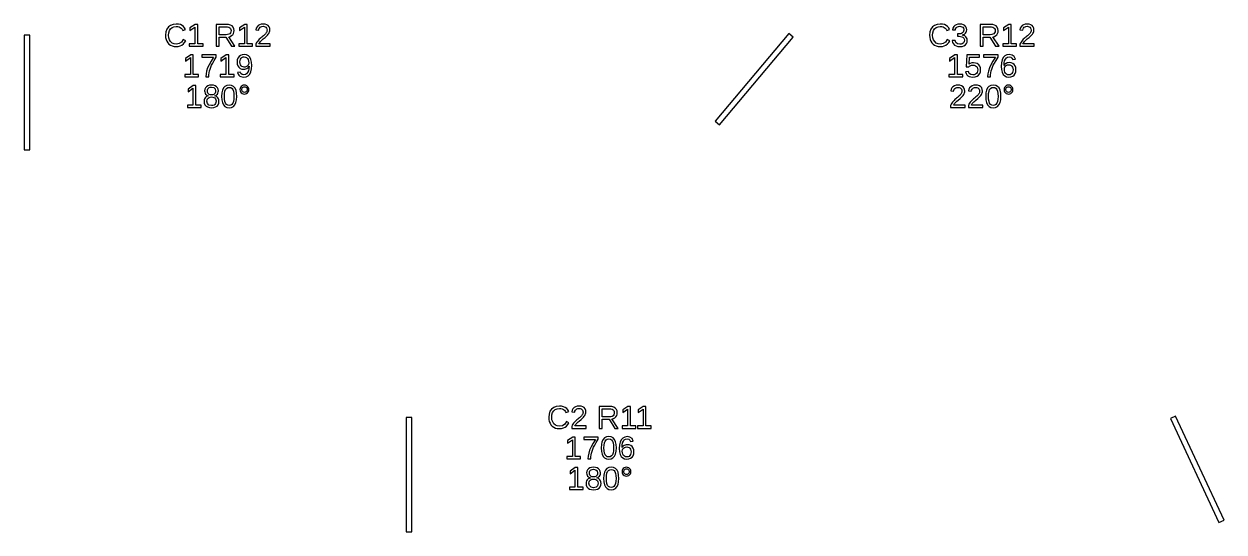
# Model space of a CAD drawing. Extents: x 195 to 2890, y 70 to 1529.
# Drawn here: x 223.2 to 537.4, y 1070 to 1203 of the extents above; entities that cross this region are included whole.
import ezdxf

# ---------------------------------------------------------------- set-up
doc = ezdxf.new("R2010")
doc.units = 0
doc.layers.get('0').update_dxf_attribs({"linetype": 'CONTINUOUS'})

msp = doc.modelspace()

# ---------------------------------------------------------------- linework, layer by layer
for points in [[(224.75, 1200), (223.25, 1200), (223.25, 1170), (224.75, 1170)], [(263.632, 1197.09), (264.128, 1197.22), (264.578, 1197.44), (264.973, 1197.73), (265.305, 1198.11), (265.573, 1198.56), (264.938, 1198.88), (264.467, 1198.22), (263.864, 1197.82), (263.127, 1197.69), (262.544, 1197.76), (262.047, 1197.97), (261.636, 1198.33), (261.33, 1198.8), (261.146, 1199.37), (261.085, 1200.02), (261.144, 1200.68), (261.32, 1201.24), (261.614, 1201.7), (262.013, 1202.04), (262.507, 1202.25), (263.095, 1202.32), (263.481, 1202.29), (263.83, 1202.2), (264.143, 1202.05), (264.41, 1201.85), (264.624, 1201.59), (264.783, 1201.29), (265.52, 1201.53), (265.291, 1201.96), (264.99, 1202.31), (264.617, 1202.59), (264.174, 1202.79), (263.664, 1202.91), (263.087, 1202.95), (262.277, 1202.86), (261.593, 1202.6), (261.036, 1202.17), (260.625, 1201.59), (260.378, 1200.87), (260.296, 1200.02), (260.332, 1199.44), (260.443, 1198.91), (260.627, 1198.44), (260.882, 1198.03), (261.203, 1197.68), (261.591, 1197.41), (262.039, 1197.21), (262.539, 1197.09), (263.091, 1197.05)], [(270.118, 1197.75), (268.722, 1197.75), (268.722, 1202.86), (268.047, 1202.86), (266.692, 1201.93), (266.692, 1201.24), (267.986, 1202.16), (267.986, 1197.75), (266.525, 1197.75), (266.525, 1197.13), (270.118, 1197.13)], [(274.301, 1199.51), (276.087, 1199.51), (277.576, 1197.13), (278.472, 1197.13), (276.844, 1199.6), (277.249, 1199.71), (277.592, 1199.9), (277.871, 1200.15), (278.078, 1200.46), (278.202, 1200.82), (278.244, 1201.22), (278.185, 1201.7), (278.009, 1202.1), (277.717, 1202.43), (277.316, 1202.67), (276.818, 1202.82), (276.221, 1202.86), (273.524, 1202.86), (273.524, 1197.13), (274.301, 1197.13)], [(274.301, 1200.13), (274.301, 1202.24), (276.144, 1202.24), (276.537, 1202.21), (276.863, 1202.13), (277.123, 1201.98), (277.311, 1201.78), (277.425, 1201.52), (277.462, 1201.22), (277.425, 1200.9), (277.313, 1200.63), (277.127, 1200.41), (276.872, 1200.25), (276.555, 1200.16), (276.177, 1200.13)], [(283.086, 1197.75), (281.69, 1197.75), (281.69, 1202.86), (281.015, 1202.86), (279.66, 1201.93), (279.66, 1201.24), (280.954, 1202.16), (280.954, 1197.75), (279.493, 1197.75), (279.493, 1197.13), (283.086, 1197.13)], [(287.708, 1197.75), (284.718, 1197.75), (284.816, 1197.95), (284.949, 1198.14), (285.116, 1198.35), (285.322, 1198.56), (285.57, 1198.79), (285.861, 1199.04), (286.367, 1199.46), (286.751, 1199.8), (287.012, 1200.06), (287.197, 1200.28), (287.348, 1200.5), (287.466, 1200.72), (287.551, 1200.94), (287.602, 1201.16), (287.619, 1201.38), (287.567, 1201.84), (287.412, 1202.23), (287.153, 1202.54), (286.798, 1202.77), (286.354, 1202.9), (285.82, 1202.95), (285.326, 1202.9), (284.895, 1202.77), (284.528, 1202.54), (284.24, 1202.24), (284.046, 1201.88), (283.945, 1201.45), (284.693, 1201.38), (284.756, 1201.66), (284.875, 1201.9), (285.049, 1202.09), (285.27, 1202.23), (285.527, 1202.32), (285.82, 1202.35), (286.125, 1202.32), (286.381, 1202.23), (286.589, 1202.09), (286.743, 1201.89), (286.835, 1201.65), (286.866, 1201.35), (286.848, 1201.13), (286.795, 1200.92), (286.705, 1200.73), (286.587, 1200.55), (286.447, 1200.37), (286.284, 1200.2), (286.104, 1200.03), (285.909, 1199.86), (285.7, 1199.69), (285.484, 1199.52), (285.266, 1199.34), (285.047, 1199.15), (284.831, 1198.94), (284.621, 1198.72), (284.419, 1198.49), (284.229, 1198.23), (284.061, 1197.95), (283.912, 1197.65), (283.912, 1197.13), (287.708, 1197.13)], [(424.575, 1199.52), (423.425, 1200.48), (404.142, 1177.5), (405.291, 1176.54)], [(463.632, 1197.09), (464.128, 1197.22), (464.578, 1197.44), (464.973, 1197.73), (465.305, 1198.11), (465.573, 1198.56), (464.938, 1198.88), (464.467, 1198.22), (463.864, 1197.82), (463.127, 1197.69), (462.544, 1197.76), (462.047, 1197.97), (461.636, 1198.33), (461.33, 1198.8), (461.146, 1199.37), (461.085, 1200.02), (461.144, 1200.68), (461.32, 1201.24), (461.614, 1201.7), (462.013, 1202.04), (462.507, 1202.25), (463.095, 1202.32), (463.481, 1202.29), (463.83, 1202.2), (464.143, 1202.05), (464.41, 1201.85), (464.624, 1201.59), (464.783, 1201.29), (465.52, 1201.53), (465.291, 1201.96), (464.99, 1202.31), (464.617, 1202.59), (464.174, 1202.79), (463.664, 1202.91), (463.087, 1202.95), (462.277, 1202.86), (461.593, 1202.6), (461.036, 1202.17), (460.625, 1201.59), (460.378, 1200.87), (460.296, 1200.02), (460.332, 1199.44), (460.443, 1198.91), (460.627, 1198.44), (460.882, 1198.03), (461.203, 1197.68), (461.591, 1197.41), (462.039, 1197.21), (462.539, 1197.09), (463.091, 1197.05)], [(468.79, 1197.1), (469.27, 1197.24), (469.654, 1197.49), (469.934, 1197.82), (470.103, 1198.23), (470.159, 1198.71), (470.119, 1199.06), (469.999, 1199.36), (469.801, 1199.63), (469.53, 1199.83), (469.197, 1199.98), (468.8, 1200.06), (468.8, 1200.07), (469.159, 1200.18), (469.457, 1200.33), (469.693, 1200.54), (469.863, 1200.79), (469.966, 1201.09), (470, 1201.43), (469.947, 1201.87), (469.787, 1202.25), (469.522, 1202.55), (469.16, 1202.77), (468.714, 1202.91), (468.181, 1202.95), (467.687, 1202.91), (467.256, 1202.77), (466.889, 1202.56), (466.601, 1202.26), (466.407, 1201.89), (466.306, 1201.46), (467.042, 1201.4), (467.102, 1201.68), (467.218, 1201.91), (467.39, 1202.1), (467.61, 1202.24), (467.871, 1202.32), (468.173, 1202.35), (468.499, 1202.32), (468.767, 1202.23), (468.977, 1202.08), (469.127, 1201.88), (469.217, 1201.64), (469.247, 1201.35), (469.21, 1201.07), (469.1, 1200.83), (468.916, 1200.63), (468.664, 1200.48), (468.353, 1200.4), (467.982, 1200.37), (467.583, 1200.37), (467.583, 1199.73), (467.998, 1199.73), (468.416, 1199.7), (468.762, 1199.61), (469.038, 1199.47), (469.238, 1199.27), (469.358, 1199.03), (469.398, 1198.74), (469.363, 1198.41), (469.258, 1198.14), (469.082, 1197.93), (468.846, 1197.78), (468.556, 1197.69), (468.214, 1197.66), (467.585, 1197.77), (467.169, 1198.11), (466.965, 1198.67), (466.208, 1198.6), (466.32, 1198.13), (466.525, 1197.75), (466.824, 1197.44), (467.209, 1197.22), (467.672, 1197.09), (468.214, 1197.05)], [(474.301, 1199.51), (476.087, 1199.51), (477.576, 1197.13), (478.472, 1197.13), (476.844, 1199.6), (477.249, 1199.71), (477.592, 1199.9), (477.871, 1200.15), (478.078, 1200.46), (478.202, 1200.82), (478.244, 1201.22), (478.185, 1201.7), (478.009, 1202.1), (477.717, 1202.43), (477.316, 1202.67), (476.818, 1202.82), (476.221, 1202.86), (473.524, 1202.86), (473.524, 1197.13), (474.301, 1197.13)], [(474.301, 1200.13), (474.301, 1202.24), (476.144, 1202.24), (476.537, 1202.21), (476.863, 1202.13), (477.123, 1201.98), (477.311, 1201.78), (477.425, 1201.52), (477.462, 1201.22), (477.425, 1200.9), (477.313, 1200.63), (477.127, 1200.41), (476.872, 1200.25), (476.555, 1200.16), (476.177, 1200.13)], [(483.086, 1197.75), (481.69, 1197.75), (481.69, 1202.86), (481.015, 1202.86), (479.66, 1201.93), (479.66, 1201.24), (480.954, 1202.16), (480.954, 1197.75), (479.493, 1197.75), (479.493, 1197.13), (483.086, 1197.13)], [(487.708, 1197.75), (484.718, 1197.75), (484.816, 1197.95), (484.949, 1198.14), (485.116, 1198.35), (485.322, 1198.56), (485.57, 1198.79), (485.861, 1199.04), (486.367, 1199.46), (486.751, 1199.8), (487.012, 1200.06), (487.197, 1200.28), (487.348, 1200.5), (487.466, 1200.72), (487.551, 1200.94), (487.602, 1201.16), (487.619, 1201.38), (487.567, 1201.84), (487.412, 1202.23), (487.153, 1202.54), (486.798, 1202.77), (486.354, 1202.9), (485.82, 1202.95), (485.326, 1202.9), (484.895, 1202.77), (484.528, 1202.54), (484.24, 1202.24), (484.046, 1201.88), (483.945, 1201.45), (484.693, 1201.38), (484.756, 1201.66), (484.875, 1201.9), (485.049, 1202.09), (485.27, 1202.23), (485.527, 1202.32), (485.82, 1202.35), (486.125, 1202.32), (486.381, 1202.23), (486.589, 1202.09), (486.743, 1201.89), (486.835, 1201.65), (486.866, 1201.35), (486.848, 1201.13), (486.795, 1200.92), (486.705, 1200.73), (486.587, 1200.55), (486.447, 1200.37), (486.284, 1200.2), (486.104, 1200.03), (485.909, 1199.86), (485.7, 1199.69), (485.484, 1199.52), (485.266, 1199.34), (485.047, 1199.15), (484.831, 1198.94), (484.621, 1198.72), (484.419, 1198.49), (484.229, 1198.23), (484.061, 1197.95), (483.912, 1197.65), (483.912, 1197.13), (487.708, 1197.13)], [(268.958, 1189.75), (267.563, 1189.75), (267.563, 1194.86), (266.887, 1194.86), (265.532, 1193.93), (265.532, 1193.24), (266.826, 1194.16), (266.826, 1189.75), (265.366, 1189.75), (265.366, 1189.13), (268.958, 1189.13)], [(271.636, 1189.65), (271.696, 1190.17), (271.796, 1190.67), (271.937, 1191.16), (272.118, 1191.66), (272.34, 1192.17), (272.639, 1192.74), (273.052, 1193.44), (273.581, 1194.27), (273.581, 1194.86), (269.793, 1194.86), (269.793, 1194.24), (272.873, 1194.24), (272.215, 1193.23), (271.696, 1192.3), (271.316, 1191.44), (271.058, 1190.65), (270.902, 1189.88), (270.851, 1189.13), (271.615, 1189.13)], [(278.227, 1189.75), (276.832, 1189.75), (276.832, 1194.86), (276.156, 1194.86), (274.802, 1193.93), (274.802, 1193.24), (276.095, 1194.16), (276.095, 1189.75), (274.635, 1189.75), (274.635, 1189.13), (278.227, 1189.13)], [(281.413, 1189.14), (281.925, 1189.4), (282.335, 1189.84), (282.635, 1190.45), (282.814, 1191.21), (282.874, 1192.11), (282.82, 1192.98), (282.655, 1193.69), (282.382, 1194.24), (282.002, 1194.64), (281.519, 1194.87), (280.933, 1194.95), (280.378, 1194.89), (279.91, 1194.72), (279.53, 1194.44), (279.249, 1194.05), (279.081, 1193.58), (279.025, 1193.02), (279.077, 1192.48), (279.231, 1192.01), (279.489, 1191.62), (279.833, 1191.32), (280.245, 1191.15), (280.726, 1191.09), (281.032, 1191.11), (281.321, 1191.19), (281.593, 1191.31), (281.83, 1191.47), (282.016, 1191.67), (282.15, 1191.9), (282.103, 1191.23), (281.982, 1190.67), (281.788, 1190.23), (281.526, 1189.9), (281.2, 1189.71), (280.811, 1189.64), (280.371, 1189.72), (280.048, 1189.96), (279.843, 1190.36), (279.143, 1190.25), (279.285, 1189.86), (279.479, 1189.56), (279.723, 1189.33), (280.022, 1189.18), (280.381, 1189.08), (280.799, 1189.05)], [(280.578, 1191.71), (280.302, 1191.83), (280.075, 1192.03), (279.905, 1192.3), (279.804, 1192.63), (279.77, 1193.02), (279.804, 1193.4), (279.905, 1193.73), (280.075, 1194), (280.303, 1194.2), (280.581, 1194.32), (280.909, 1194.36), (281.24, 1194.31), (281.524, 1194.17), (281.759, 1193.93), (281.936, 1193.62), (282.041, 1193.25), (282.077, 1192.82), (282.059, 1192.6), (282.007, 1192.4), (281.92, 1192.22), (281.803, 1192.06), (281.66, 1191.92), (281.491, 1191.81), (281.304, 1191.73), (281.107, 1191.68), (280.901, 1191.67)], [(468.958, 1189.75), (467.563, 1189.75), (467.563, 1194.86), (466.887, 1194.86), (465.532, 1193.93), (465.532, 1193.24), (466.826, 1194.16), (466.826, 1189.75), (465.366, 1189.75), (465.366, 1189.13), (468.958, 1189.13)], [(472.207, 1189.11), (472.705, 1189.28), (473.111, 1189.57), (473.41, 1189.96), (473.59, 1190.44), (473.65, 1191), (473.594, 1191.5), (473.427, 1191.93), (473.147, 1192.29), (472.774, 1192.57), (472.325, 1192.73), (471.799, 1192.79), (471.352, 1192.75), (470.958, 1192.63), (470.615, 1192.42), (470.724, 1194.24), (473.316, 1194.24), (473.316, 1194.86), (470.057, 1194.86), (469.866, 1191.78), (470.582, 1191.78), (470.753, 1191.92), (470.924, 1192.02), (471.095, 1192.1), (471.27, 1192.15), (471.455, 1192.18), (471.648, 1192.19), (472.002, 1192.15), (472.304, 1192.04), (472.553, 1191.86), (472.74, 1191.61), (472.852, 1191.32), (472.889, 1190.98), (472.852, 1190.6), (472.741, 1190.27), (472.555, 1190), (472.304, 1189.81), (471.997, 1189.69), (471.632, 1189.65), (471.073, 1189.74), (470.675, 1190.03), (470.44, 1190.5), (469.699, 1190.41), (469.826, 1190.01), (470.034, 1189.67), (470.322, 1189.4), (470.684, 1189.21), (471.115, 1189.09), (471.615, 1189.05)], [(476.27, 1189.65), (476.33, 1190.17), (476.431, 1190.67), (476.572, 1191.16), (476.753, 1191.66), (476.974, 1192.17), (477.273, 1192.74), (477.687, 1193.44), (478.215, 1194.27), (478.215, 1194.86), (474.427, 1194.86), (474.427, 1194.24), (477.507, 1194.24), (476.85, 1193.23), (476.331, 1192.3), (475.951, 1191.44), (475.692, 1190.65), (475.537, 1189.88), (475.485, 1189.13), (476.25, 1189.13)], [(481.588, 1189.11), (482.041, 1189.28), (482.41, 1189.57), (482.684, 1189.97), (482.848, 1190.44), (482.903, 1191.01), (482.851, 1191.53), (482.696, 1191.97), (482.437, 1192.34), (482.09, 1192.62), (481.67, 1192.78), (481.178, 1192.84), (480.877, 1192.82), (480.601, 1192.75), (480.348, 1192.64), (480.124, 1192.5), (479.937, 1192.31), (479.786, 1192.08), (479.824, 1192.76), (479.939, 1193.32), (480.13, 1193.77), (480.39, 1194.1), (480.714, 1194.29), (481.1, 1194.36), (481.529, 1194.28), (481.843, 1194.04), (482.044, 1193.66), (482.744, 1193.78), (482.412, 1194.43), (481.867, 1194.82), (481.108, 1194.95), (480.502, 1194.86), (479.996, 1194.6), (479.591, 1194.15), (479.295, 1193.54), (479.117, 1192.78), (479.058, 1191.87), (479.115, 1191.02), (479.286, 1190.32), (479.57, 1189.77), (479.963, 1189.37), (480.456, 1189.13), (481.051, 1189.05)], [(480.706, 1189.69), (480.426, 1189.83), (480.187, 1190.06), (480.005, 1190.37), (479.896, 1190.73), (479.859, 1191.15), (479.894, 1191.47), (479.999, 1191.75), (480.175, 1191.97), (480.407, 1192.14), (480.683, 1192.24), (481.003, 1192.27), (481.339, 1192.24), (481.623, 1192.12), (481.853, 1191.93), (482.023, 1191.68), (482.124, 1191.36), (482.158, 1190.97), (482.125, 1190.59), (482.024, 1190.26), (481.857, 1190), (481.631, 1189.8), (481.354, 1189.68), (481.027, 1189.64)], [(269.609, 1181.75), (268.214, 1181.75), (268.214, 1186.86), (267.538, 1186.86), (266.183, 1185.93), (266.183, 1185.24), (267.477, 1186.16), (267.477, 1181.75), (266.017, 1181.75), (266.017, 1181.13), (269.609, 1181.13)], [(272.916, 1181.1), (273.399, 1181.25), (273.784, 1181.49), (274.064, 1181.83), (274.233, 1182.24), (274.289, 1182.73), (274.255, 1183.09), (274.153, 1183.4), (273.983, 1183.67), (273.753, 1183.89), (273.468, 1184.05), (273.129, 1184.14), (273.129, 1184.15), (273.422, 1184.25), (273.67, 1184.4), (273.874, 1184.61), (274.025, 1184.87), (274.116, 1185.16), (274.146, 1185.47), (274.092, 1185.89), (273.928, 1186.25), (273.656, 1186.55), (273.29, 1186.77), (272.844, 1186.91), (272.319, 1186.95), (271.806, 1186.9), (271.367, 1186.77), (271.003, 1186.54), (270.731, 1186.24), (270.567, 1185.89), (270.513, 1185.48), (270.543, 1185.17), (270.633, 1184.88), (270.783, 1184.62), (270.986, 1184.41), (271.232, 1184.25), (271.522, 1184.15), (271.522, 1184.13), (271.208, 1184.04), (270.934, 1183.89), (270.7, 1183.67), (270.521, 1183.39), (270.414, 1183.08), (270.379, 1182.72), (270.436, 1182.23), (270.609, 1181.82), (270.897, 1181.49), (271.288, 1181.24), (271.767, 1181.1), (272.336, 1181.05)], [(272.014, 1184.45), (271.752, 1184.54), (271.54, 1184.68), (271.385, 1184.88), (271.292, 1185.13), (271.262, 1185.43), (271.292, 1185.73), (271.382, 1185.97), (271.532, 1186.16), (271.74, 1186.3), (272.002, 1186.38), (272.319, 1186.4), (272.912, 1186.3), (273.267, 1185.97), (273.385, 1185.43), (273.355, 1185.11), (273.265, 1184.85), (273.115, 1184.66), (272.907, 1184.53), (272.645, 1184.45), (272.328, 1184.42)], [(277.564, 1181.13), (278.062, 1181.39), (278.453, 1181.81), (278.735, 1182.39), (278.904, 1183.12), (278.96, 1184), (278.906, 1184.89), (278.746, 1185.63), (278.478, 1186.21), (278.097, 1186.62), (277.599, 1186.87), (276.982, 1186.95), (276.35, 1186.87), (275.842, 1186.62), (275.459, 1186.21), (275.191, 1185.64), (275.03, 1184.9), (274.977, 1184), (275.032, 1183.11), (275.197, 1182.38), (275.473, 1181.8), (275.859, 1181.38), (276.354, 1181.13), (276.958, 1181.05)], [(276.571, 1181.71), (276.255, 1181.9), (276.016, 1182.21), (275.85, 1182.66), (275.75, 1183.26), (275.717, 1184), (275.75, 1184.76), (275.848, 1185.36), (276.012, 1185.81), (276.251, 1186.11), (276.574, 1186.29), (276.982, 1186.36), (277.38, 1186.29), (277.696, 1186.11), (277.928, 1185.8), (278.088, 1185.35), (278.183, 1184.75), (278.215, 1184), (278.182, 1183.27), (278.081, 1182.68), (277.914, 1182.23), (277.675, 1181.91), (277.359, 1181.71), (276.966, 1181.65)], [(281.255, 1184.67), (281.529, 1184.78), (281.774, 1184.97), (281.965, 1185.21), (282.079, 1185.48), (282.117, 1185.79), (282.08, 1186.1), (281.966, 1186.37), (281.778, 1186.61), (281.535, 1186.8), (281.259, 1186.91), (280.95, 1186.95), (280.641, 1186.91), (280.365, 1186.8), (280.122, 1186.61), (279.933, 1186.37), (279.82, 1186.09), (279.782, 1185.79), (279.82, 1185.49), (279.935, 1185.22), (280.126, 1184.97), (280.37, 1184.78), (280.645, 1184.67), (280.95, 1184.63)], [(280.761, 1185.08), (280.591, 1185.15), (280.439, 1185.27), (280.32, 1185.43), (280.249, 1185.6), (280.226, 1185.79), (280.249, 1185.98), (280.319, 1186.15), (280.435, 1186.31), (280.585, 1186.43), (280.757, 1186.5), (280.95, 1186.52), (281.143, 1186.5), (281.314, 1186.43), (281.464, 1186.31), (281.581, 1186.16), (281.651, 1185.99), (281.674, 1185.79), (281.65, 1185.6), (281.58, 1185.42), (281.462, 1185.27), (281.311, 1185.15), (281.14, 1185.08), (280.95, 1185.06)], [(469.597, 1181.75), (466.607, 1181.75), (466.705, 1181.95), (466.838, 1182.14), (467.005, 1182.35), (467.211, 1182.56), (467.459, 1182.79), (467.75, 1183.04), (468.256, 1183.46), (468.64, 1183.8), (468.901, 1184.06), (469.086, 1184.28), (469.237, 1184.5), (469.355, 1184.72), (469.44, 1184.94), (469.491, 1185.16), (469.508, 1185.38), (469.456, 1185.84), (469.301, 1186.23), (469.042, 1186.54), (468.687, 1186.77), (468.242, 1186.9), (467.709, 1186.95), (467.215, 1186.9), (466.784, 1186.77), (466.417, 1186.54), (466.129, 1186.24), (465.935, 1185.88), (465.833, 1185.45), (466.582, 1185.38), (466.645, 1185.66), (466.764, 1185.9), (466.938, 1186.09), (467.159, 1186.23), (467.416, 1186.32), (467.709, 1186.35), (468.013, 1186.32), (468.27, 1186.23), (468.478, 1186.09), (468.632, 1185.89), (468.724, 1185.65), (468.755, 1185.35), (468.737, 1185.13), (468.683, 1184.92), (468.594, 1184.73), (468.476, 1184.55), (468.336, 1184.37), (468.173, 1184.2), (467.992, 1184.03), (467.798, 1183.86), (467.589, 1183.69), (467.373, 1183.52), (467.155, 1183.34), (466.936, 1183.15), (466.72, 1182.94), (466.51, 1182.72), (466.307, 1182.49), (466.118, 1182.23), (465.949, 1181.95), (465.801, 1181.65), (465.801, 1181.13), (469.597, 1181.13)], [(474.232, 1181.75), (471.241, 1181.75), (471.34, 1181.95), (471.473, 1182.14), (471.64, 1182.35), (471.846, 1182.56), (472.094, 1182.79), (472.384, 1183.04), (472.89, 1183.46), (473.274, 1183.8), (473.536, 1184.06), (473.72, 1184.28), (473.871, 1184.5), (473.99, 1184.72), (474.074, 1184.94), (474.125, 1185.16), (474.142, 1185.38), (474.09, 1185.84), (473.935, 1186.23), (473.676, 1186.54), (473.321, 1186.77), (472.877, 1186.9), (472.344, 1186.95), (471.849, 1186.9), (471.419, 1186.77), (471.052, 1186.54), (470.764, 1186.24), (470.569, 1185.88), (470.468, 1185.45), (471.217, 1185.38), (471.28, 1185.66), (471.398, 1185.9), (471.573, 1186.09), (471.793, 1186.23), (472.05, 1186.32), (472.344, 1186.35), (472.648, 1186.32), (472.904, 1186.23), (473.113, 1186.09), (473.266, 1185.89), (473.359, 1185.65), (473.389, 1185.35), (473.372, 1185.13), (473.318, 1184.92), (473.229, 1184.73), (473.11, 1184.55), (472.97, 1184.37), (472.808, 1184.2), (472.627, 1184.03), (472.432, 1183.86), (472.224, 1183.69), (472.007, 1183.52), (471.79, 1183.34), (471.571, 1183.15), (471.354, 1182.94), (471.145, 1182.72), (470.942, 1182.49), (470.753, 1182.23), (470.584, 1181.95), (470.436, 1181.65), (470.436, 1181.13), (474.232, 1181.13)], [(477.564, 1181.13), (478.062, 1181.39), (478.453, 1181.81), (478.735, 1182.39), (478.904, 1183.12), (478.96, 1184), (478.906, 1184.89), (478.746, 1185.63), (478.478, 1186.21), (478.097, 1186.62), (477.599, 1186.87), (476.982, 1186.95), (476.35, 1186.87), (475.842, 1186.62), (475.459, 1186.21), (475.191, 1185.64), (475.03, 1184.9), (474.977, 1184), (475.032, 1183.11), (475.197, 1182.38), (475.473, 1181.8), (475.859, 1181.38), (476.354, 1181.13), (476.958, 1181.05)], [(476.571, 1181.71), (476.255, 1181.9), (476.016, 1182.21), (475.85, 1182.66), (475.75, 1183.26), (475.717, 1184), (475.75, 1184.76), (475.848, 1185.36), (476.012, 1185.81), (476.251, 1186.11), (476.574, 1186.29), (476.982, 1186.36), (477.38, 1186.29), (477.696, 1186.11), (477.928, 1185.8), (478.088, 1185.35), (478.183, 1184.75), (478.215, 1184), (478.182, 1183.27), (478.081, 1182.68), (477.914, 1182.23), (477.675, 1181.91), (477.359, 1181.71), (476.966, 1181.65)], [(481.255, 1184.67), (481.529, 1184.78), (481.774, 1184.97), (481.965, 1185.21), (482.079, 1185.48), (482.117, 1185.79), (482.08, 1186.1), (481.966, 1186.37), (481.778, 1186.61), (481.535, 1186.8), (481.259, 1186.91), (480.95, 1186.95), (480.641, 1186.91), (480.365, 1186.8), (480.122, 1186.61), (479.933, 1186.37), (479.82, 1186.09), (479.782, 1185.79), (479.82, 1185.49), (479.935, 1185.22), (480.126, 1184.97), (480.37, 1184.78), (480.645, 1184.67), (480.95, 1184.63)], [(480.761, 1185.08), (480.591, 1185.15), (480.439, 1185.27), (480.32, 1185.43), (480.249, 1185.6), (480.226, 1185.79), (480.249, 1185.98), (480.319, 1186.15), (480.435, 1186.31), (480.585, 1186.43), (480.757, 1186.5), (480.95, 1186.52), (481.143, 1186.5), (481.314, 1186.43), (481.464, 1186.31), (481.581, 1186.16), (481.651, 1185.99), (481.674, 1185.79), (481.65, 1185.6), (481.58, 1185.42), (481.462, 1185.27), (481.311, 1185.15), (481.14, 1185.08), (480.95, 1185.06)], [(271.672, 1181.73), (271.27, 1182.13), (271.135, 1182.78), (271.17, 1183.1), (271.275, 1183.36), (271.449, 1183.58), (271.685, 1183.74), (271.975, 1183.84), (272.319, 1183.87), (272.673, 1183.84), (272.97, 1183.75), (273.21, 1183.6), (273.387, 1183.39), (273.493, 1183.13), (273.528, 1182.8), (273.495, 1182.42), (273.398, 1182.12), (273.235, 1181.89), (273.006, 1181.73), (272.709, 1181.63), (272.344, 1181.6)], [(363.941, 1097.09), (364.437, 1097.22), (364.887, 1097.44), (365.283, 1097.73), (365.614, 1098.11), (365.882, 1098.56), (365.247, 1098.88), (364.777, 1098.22), (364.173, 1097.82), (363.437, 1097.69), (362.853, 1097.76), (362.356, 1097.97), (361.945, 1098.33), (361.639, 1098.8), (361.455, 1099.37), (361.394, 1100.02), (361.453, 1100.68), (361.629, 1101.24), (361.923, 1101.7), (362.323, 1102.04), (362.816, 1102.25), (363.404, 1102.32), (363.79, 1102.29), (364.139, 1102.2), (364.452, 1102.05), (364.719, 1101.85), (364.933, 1101.59), (365.093, 1101.29), (365.829, 1101.53), (365.6, 1101.96), (365.299, 1102.31), (364.926, 1102.59), (364.483, 1102.79), (363.973, 1102.91), (363.396, 1102.95), (362.586, 1102.86), (361.902, 1102.6), (361.345, 1102.17), (360.934, 1101.59), (360.687, 1100.87), (360.605, 1100.02), (360.642, 1099.44), (360.752, 1098.91), (360.936, 1098.44), (361.191, 1098.03), (361.512, 1097.68), (361.901, 1097.41), (362.349, 1097.21), (362.848, 1097.09), (363.4, 1097.05)], [(370.415, 1097.75), (367.424, 1097.75), (367.523, 1097.95), (367.656, 1098.14), (367.823, 1098.35), (368.029, 1098.56), (368.277, 1098.79), (368.568, 1099.04), (369.074, 1099.46), (369.457, 1099.8), (369.719, 1100.06), (369.903, 1100.28), (370.055, 1100.5), (370.173, 1100.72), (370.258, 1100.94), (370.308, 1101.16), (370.325, 1101.38), (370.274, 1101.84), (370.118, 1102.23), (369.86, 1102.54), (369.504, 1102.77), (369.06, 1102.9), (368.527, 1102.95), (368.033, 1102.9), (367.602, 1102.77), (367.235, 1102.54), (366.947, 1102.24), (366.752, 1101.88), (366.651, 1101.45), (367.4, 1101.38), (367.463, 1101.66), (367.582, 1101.9), (367.756, 1102.09), (367.976, 1102.23), (368.233, 1102.32), (368.527, 1102.35), (368.831, 1102.32), (369.088, 1102.23), (369.296, 1102.09), (369.45, 1101.89), (369.542, 1101.65), (369.573, 1101.35), (369.555, 1101.13), (369.501, 1100.92), (369.412, 1100.73), (369.294, 1100.55), (369.153, 1100.37), (368.991, 1100.2), (368.81, 1100.03), (368.616, 1099.86), (368.407, 1099.69), (368.191, 1099.52), (367.973, 1099.34), (367.754, 1099.15), (367.538, 1098.94), (367.328, 1098.72), (367.125, 1098.49), (366.936, 1098.23), (366.767, 1097.95), (366.619, 1097.65), (366.619, 1097.13), (370.415, 1097.13)], [(374.61, 1099.51), (376.396, 1099.51), (377.886, 1097.13), (378.781, 1097.13), (377.153, 1099.6), (377.559, 1099.71), (377.901, 1099.9), (378.181, 1100.15), (378.387, 1100.46), (378.512, 1100.82), (378.553, 1101.22), (378.494, 1101.7), (378.319, 1102.1), (378.026, 1102.43), (377.626, 1102.67), (377.127, 1102.82), (376.531, 1102.86), (373.833, 1102.86), (373.833, 1097.13), (374.61, 1097.13)], [(383.395, 1097.75), (382, 1097.75), (382, 1102.86), (381.324, 1102.86), (379.969, 1101.93), (379.969, 1101.24), (381.263, 1102.16), (381.263, 1097.75), (379.802, 1097.75), (379.802, 1097.13), (383.395, 1097.13)], [(387.411, 1097.75), (386.016, 1097.75), (386.016, 1102.86), (385.34, 1102.86), (383.985, 1101.93), (383.985, 1101.24), (385.279, 1102.16), (385.279, 1097.75), (383.818, 1097.75), (383.818, 1097.13), (387.411, 1097.13)], [(324.75, 1100), (323.25, 1100), (323.25, 1070), (324.75, 1070)], [(374.61, 1100.13), (374.61, 1102.24), (376.453, 1102.24), (376.846, 1102.21), (377.172, 1102.13), (377.432, 1101.98), (377.621, 1101.78), (377.734, 1101.52), (377.772, 1101.22), (377.734, 1100.9), (377.622, 1100.63), (377.436, 1100.41), (377.181, 1100.25), (376.865, 1100.16), (376.486, 1100.13)], [(537.358, 1073.13), (524.68, 1100.32), (523.32, 1099.68), (535.999, 1072.49)], [(368.958, 1089.75), (367.563, 1089.75), (367.563, 1094.86), (366.887, 1094.86), (365.532, 1093.93), (365.532, 1093.24), (366.826, 1094.16), (366.826, 1089.75), (365.366, 1089.75), (365.366, 1089.13), (368.958, 1089.13)], [(371.636, 1089.65), (371.696, 1090.17), (371.796, 1090.67), (371.937, 1091.16), (372.118, 1091.66), (372.34, 1092.17), (372.639, 1092.74), (373.052, 1093.44), (373.581, 1094.27), (373.581, 1094.86), (369.793, 1094.86), (369.793, 1094.24), (372.873, 1094.24), (372.215, 1093.23), (371.696, 1092.3), (371.316, 1091.44), (371.058, 1090.65), (370.902, 1089.88), (370.851, 1089.13), (371.615, 1089.13)], [(376.913, 1089.13), (377.411, 1089.39), (377.802, 1089.81), (378.084, 1090.39), (378.252, 1091.12), (378.309, 1092), (378.255, 1092.89), (378.094, 1093.63), (377.827, 1094.21), (377.446, 1094.62), (376.948, 1094.87), (376.331, 1094.95), (375.699, 1094.87), (375.191, 1094.62), (374.808, 1094.21), (374.54, 1093.64), (374.379, 1092.9), (374.325, 1092), (374.381, 1091.11), (374.546, 1090.38), (374.822, 1089.8), (375.208, 1089.38), (375.703, 1089.13), (376.307, 1089.05)], [(375.92, 1089.71), (375.604, 1089.9), (375.365, 1090.21), (375.199, 1090.66), (375.099, 1091.26), (375.066, 1092), (375.099, 1092.76), (375.197, 1093.36), (375.361, 1093.81), (375.6, 1094.11), (375.923, 1094.29), (376.331, 1094.36), (376.729, 1094.29), (377.045, 1094.11), (377.277, 1093.8), (377.437, 1093.35), (377.532, 1092.75), (377.564, 1092), (377.531, 1091.27), (377.43, 1090.68), (377.263, 1090.23), (377.024, 1089.91), (376.708, 1089.71), (376.315, 1089.65)], [(381.588, 1089.11), (382.041, 1089.28), (382.41, 1089.57), (382.684, 1089.97), (382.848, 1090.44), (382.903, 1091.01), (382.851, 1091.53), (382.696, 1091.97), (382.437, 1092.34), (382.09, 1092.62), (381.67, 1092.78), (381.178, 1092.84), (380.877, 1092.82), (380.601, 1092.75), (380.348, 1092.64), (380.124, 1092.5), (379.937, 1092.31), (379.786, 1092.08), (379.824, 1092.76), (379.939, 1093.32), (380.13, 1093.77), (380.39, 1094.1), (380.714, 1094.29), (381.1, 1094.36), (381.529, 1094.28), (381.843, 1094.04), (382.044, 1093.66), (382.744, 1093.78), (382.412, 1094.43), (381.867, 1094.82), (381.108, 1094.95), (380.502, 1094.86), (379.996, 1094.6), (379.591, 1094.15), (379.295, 1093.54), (379.117, 1092.78), (379.058, 1091.87), (379.115, 1091.02), (379.286, 1090.32), (379.57, 1089.77), (379.963, 1089.37), (380.456, 1089.13), (381.051, 1089.05)], [(380.706, 1089.69), (380.426, 1089.83), (380.187, 1090.06), (380.005, 1090.37), (379.896, 1090.73), (379.859, 1091.15), (379.894, 1091.47), (379.999, 1091.75), (380.175, 1091.97), (380.407, 1092.14), (380.683, 1092.24), (381.003, 1092.27), (381.339, 1092.24), (381.623, 1092.12), (381.853, 1091.93), (382.023, 1091.68), (382.124, 1091.36), (382.158, 1090.97), (382.125, 1090.59), (382.024, 1090.26), (381.857, 1090), (381.631, 1089.8), (381.354, 1089.68), (381.027, 1089.64)], [(369.609, 1081.75), (368.214, 1081.75), (368.214, 1086.86), (367.538, 1086.86), (366.183, 1085.93), (366.183, 1085.24), (367.477, 1086.16), (367.477, 1081.75), (366.017, 1081.75), (366.017, 1081.13), (369.609, 1081.13)], [(372.916, 1081.1), (373.399, 1081.25), (373.784, 1081.49), (374.064, 1081.83), (374.233, 1082.24), (374.289, 1082.73), (374.255, 1083.09), (374.153, 1083.4), (373.983, 1083.67), (373.753, 1083.89), (373.468, 1084.05), (373.129, 1084.14), (373.129, 1084.15), (373.422, 1084.25), (373.67, 1084.4), (373.874, 1084.61), (374.025, 1084.87), (374.116, 1085.16), (374.146, 1085.47), (374.092, 1085.89), (373.928, 1086.25), (373.656, 1086.55), (373.29, 1086.77), (372.844, 1086.91), (372.319, 1086.95), (371.806, 1086.9), (371.367, 1086.77), (371.003, 1086.54), (370.731, 1086.24), (370.567, 1085.89), (370.513, 1085.48), (370.543, 1085.17), (370.633, 1084.88), (370.783, 1084.62), (370.986, 1084.41), (371.232, 1084.25), (371.522, 1084.15), (371.522, 1084.13), (371.208, 1084.04), (370.934, 1083.89), (370.7, 1083.67), (370.521, 1083.39), (370.414, 1083.08), (370.379, 1082.72), (370.436, 1082.23), (370.609, 1081.82), (370.897, 1081.49), (371.288, 1081.24), (371.767, 1081.1), (372.336, 1081.05)], [(377.564, 1081.13), (378.062, 1081.39), (378.453, 1081.81), (378.735, 1082.39), (378.904, 1083.12), (378.96, 1084), (378.906, 1084.89), (378.746, 1085.63), (378.478, 1086.21), (378.097, 1086.62), (377.599, 1086.87), (376.982, 1086.95), (376.35, 1086.87), (375.842, 1086.62), (375.459, 1086.21), (375.191, 1085.64), (375.03, 1084.9), (374.977, 1084), (375.032, 1083.11), (375.197, 1082.38), (375.473, 1081.8), (375.859, 1081.38), (376.354, 1081.13), (376.958, 1081.05)], [(381.255, 1084.67), (381.529, 1084.78), (381.774, 1084.97), (381.965, 1085.21), (382.079, 1085.48), (382.117, 1085.79), (382.08, 1086.1), (381.966, 1086.37), (381.778, 1086.61), (381.535, 1086.8), (381.259, 1086.91), (380.95, 1086.95), (380.641, 1086.91), (380.365, 1086.8), (380.122, 1086.61), (379.933, 1086.37), (379.82, 1086.09), (379.782, 1085.79), (379.82, 1085.49), (379.935, 1085.22), (380.126, 1084.97), (380.37, 1084.78), (380.645, 1084.67), (380.95, 1084.63)], [(371.672, 1081.73), (371.27, 1082.13), (371.135, 1082.78), (371.17, 1083.1), (371.275, 1083.36), (371.449, 1083.58), (371.685, 1083.74), (371.975, 1083.84), (372.319, 1083.87), (372.673, 1083.84), (372.97, 1083.75), (373.21, 1083.6), (373.387, 1083.39), (373.493, 1083.13), (373.528, 1082.8), (373.495, 1082.42), (373.398, 1082.12), (373.235, 1081.89), (373.006, 1081.73), (372.709, 1081.63), (372.344, 1081.6)], [(372.014, 1084.45), (371.752, 1084.54), (371.54, 1084.68), (371.385, 1084.88), (371.292, 1085.13), (371.262, 1085.43), (371.292, 1085.73), (371.382, 1085.97), (371.532, 1086.16), (371.74, 1086.3), (372.002, 1086.38), (372.319, 1086.4), (372.912, 1086.3), (373.267, 1085.97), (373.385, 1085.43), (373.355, 1085.11), (373.265, 1084.85), (373.115, 1084.66), (372.907, 1084.53), (372.645, 1084.45), (372.328, 1084.42)], [(376.571, 1081.71), (376.255, 1081.9), (376.016, 1082.21), (375.85, 1082.66), (375.75, 1083.26), (375.717, 1084), (375.75, 1084.76), (375.848, 1085.36), (376.012, 1085.81), (376.251, 1086.11), (376.574, 1086.29), (376.982, 1086.36), (377.38, 1086.29), (377.696, 1086.11), (377.928, 1085.8), (378.088, 1085.35), (378.183, 1084.75), (378.215, 1084), (378.182, 1083.27), (378.081, 1082.68), (377.914, 1082.23), (377.675, 1081.91), (377.359, 1081.71), (376.966, 1081.65)], [(380.761, 1085.08), (380.591, 1085.15), (380.439, 1085.27), (380.32, 1085.43), (380.249, 1085.6), (380.226, 1085.79), (380.249, 1085.98), (380.319, 1086.15), (380.435, 1086.31), (380.585, 1086.43), (380.757, 1086.5), (380.95, 1086.52), (381.143, 1086.5), (381.314, 1086.43), (381.464, 1086.31), (381.581, 1086.16), (381.651, 1085.99), (381.674, 1085.79), (381.65, 1085.6), (381.58, 1085.42), (381.462, 1085.27), (381.311, 1085.15), (381.14, 1085.08), (380.95, 1085.06)]]:
    msp.add_lwpolyline(points, close=True)

doc.saveas('drawing.dxf')
